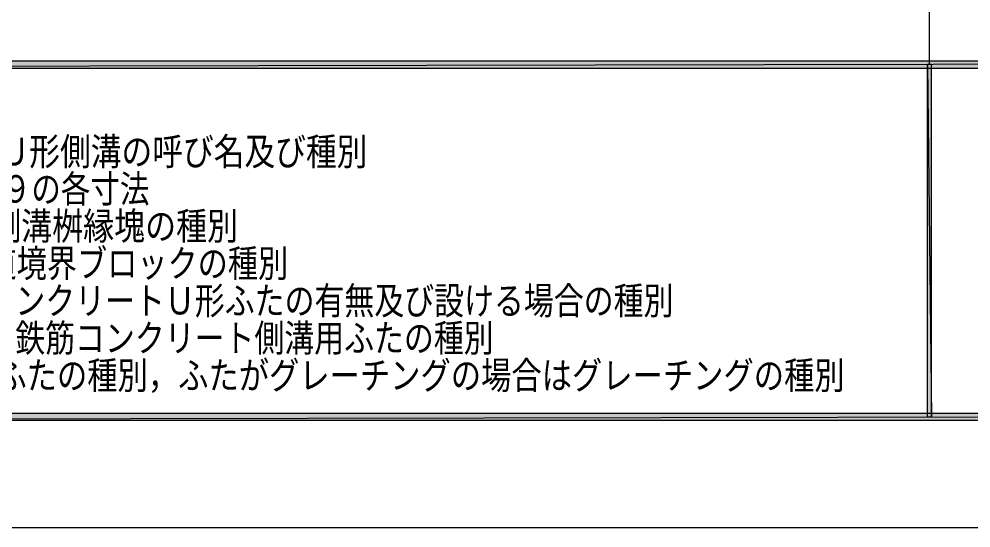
# Model space of a CAD drawing. Header units: millimetres. Extents: x 0 to 420, y 0 to 297.
# Drawn here: x 119.9 to 214.3, y 0 to 50.5 of the extents above; entities that cross this region are included whole.
import ezdxf
from ezdxf.enums import TextEntityAlignment as Align

# ---------------------------------------------------------------- set-up
doc = ezdxf.new("R2010")
doc.units = ezdxf.units.MM
doc.styles.add('kst32b', font='NotoSansJP-Variable.ttf')

msp = doc.modelspace()

# ---------------------------------------------------------------- hatches: boundary and pattern name
h = msp.add_hatch(color=7)
h.paths.add_polyline_path([(393.827, 11.345), (394.525, 10.647), (393.827, 45.635), (393.827, 11.345)])
h.paths.add_polyline_path([(394.525, 10.647), (393.827, 45.635), (394.525, 46.334), (394.525, 10.647)])
h.paths.add_polyline_path([(393.827, 45.635), (394.525, 46.334), (26.522, 45.635), (393.827, 45.635)])
h.paths.add_polyline_path([(394.525, 46.334), (26.522, 45.635), (25.823, 46.334), (394.525, 46.334)])
h.paths.add_polyline_path([(26.522, 45.635), (25.823, 46.334), (26.522, 11.345), (26.522, 45.635)])
h.paths.add_polyline_path([(25.823, 46.334), (26.522, 11.345), (25.823, 10.647), (25.823, 46.334)])
h.paths.add_polyline_path([(26.522, 11.345), (25.823, 10.647), (393.827, 11.345), (26.522, 11.345)])
h.paths.add_polyline_path([(25.823, 10.647), (393.827, 11.345), (394.525, 10.647), (25.823, 10.647)])
h = msp.add_hatch(color=7)
h.paths.add_polyline_path([(210.376, 45.995), (209.973, 45.995), (210.376, 10.986), (210.376, 45.995)])
h.paths.add_polyline_path([(209.973, 45.995), (210.376, 10.986), (209.973, 10.986), (209.973, 45.995)])

# ---------------------------------------------------------------- linework, layer by layer
at = {"lineweight": 13}
msp.add_lwpolyline([(0.191, 0), (0.191, 296.968), (420.158, 296.968), (420.158, 0)], close=True, dxfattribs=at)
msp.add_lwpolyline([(210.164, 285.983), (210.164, 45.995)], dxfattribs=at)
at = {"lineweight": 0}
for points in [[(394.525, 46.334), (26.522, 45.635), (25.823, 46.334)], [(393.827, 45.635), (394.525, 46.334), (26.522, 45.635)], [(210.376, 45.995), (209.973, 45.995), (210.376, 10.986)], [(209.973, 45.995), (210.376, 10.986), (209.973, 10.986)], [(26.522, 11.345), (25.823, 10.647), (393.827, 11.345)], [(25.823, 10.647), (393.827, 11.345), (394.525, 10.647)]]:
    msp.add_lwpolyline(points, close=True, dxfattribs=at)

# ---------------------------------------------------------------- texts
at = {"style": 'kst32b'}
for s, p, p2 in [('-１，-２のＵ形側溝の呼び名及び種別', (103.844, 35.983), (154.481, 35.983)), ('-３，-６～-９の各寸法', (103.844, 32.279), (132.87, 32.279)), ('-７のＬ形側溝桝縁塊の種別', (103.844, 28.596), (141.662, 28.596)), ('-９の歩車道境界ブロックの種別', (103.844, 24.892), (146.623, 24.892)), ('-１の鉄筋コンクリートＵ形ふたの有無及び設ける場合の種別', (103.844, 21.188), (184.807, 21.188)), ('-２の道路用鉄筋コンクリート側溝用ふたの種別', (103.844, 17.484), (166.986, 17.484)), ('-３～-９のふたの種別，ふたがグレーチングの場合はグレーチングの種別', (103.844, 13.779), (201.774, 13.779))]:
    msp.add_text(s, height=2.72782, dxfattribs=at).set_placement(p, p2, align=Align.FIT)

doc.saveas('drawing.dxf')
